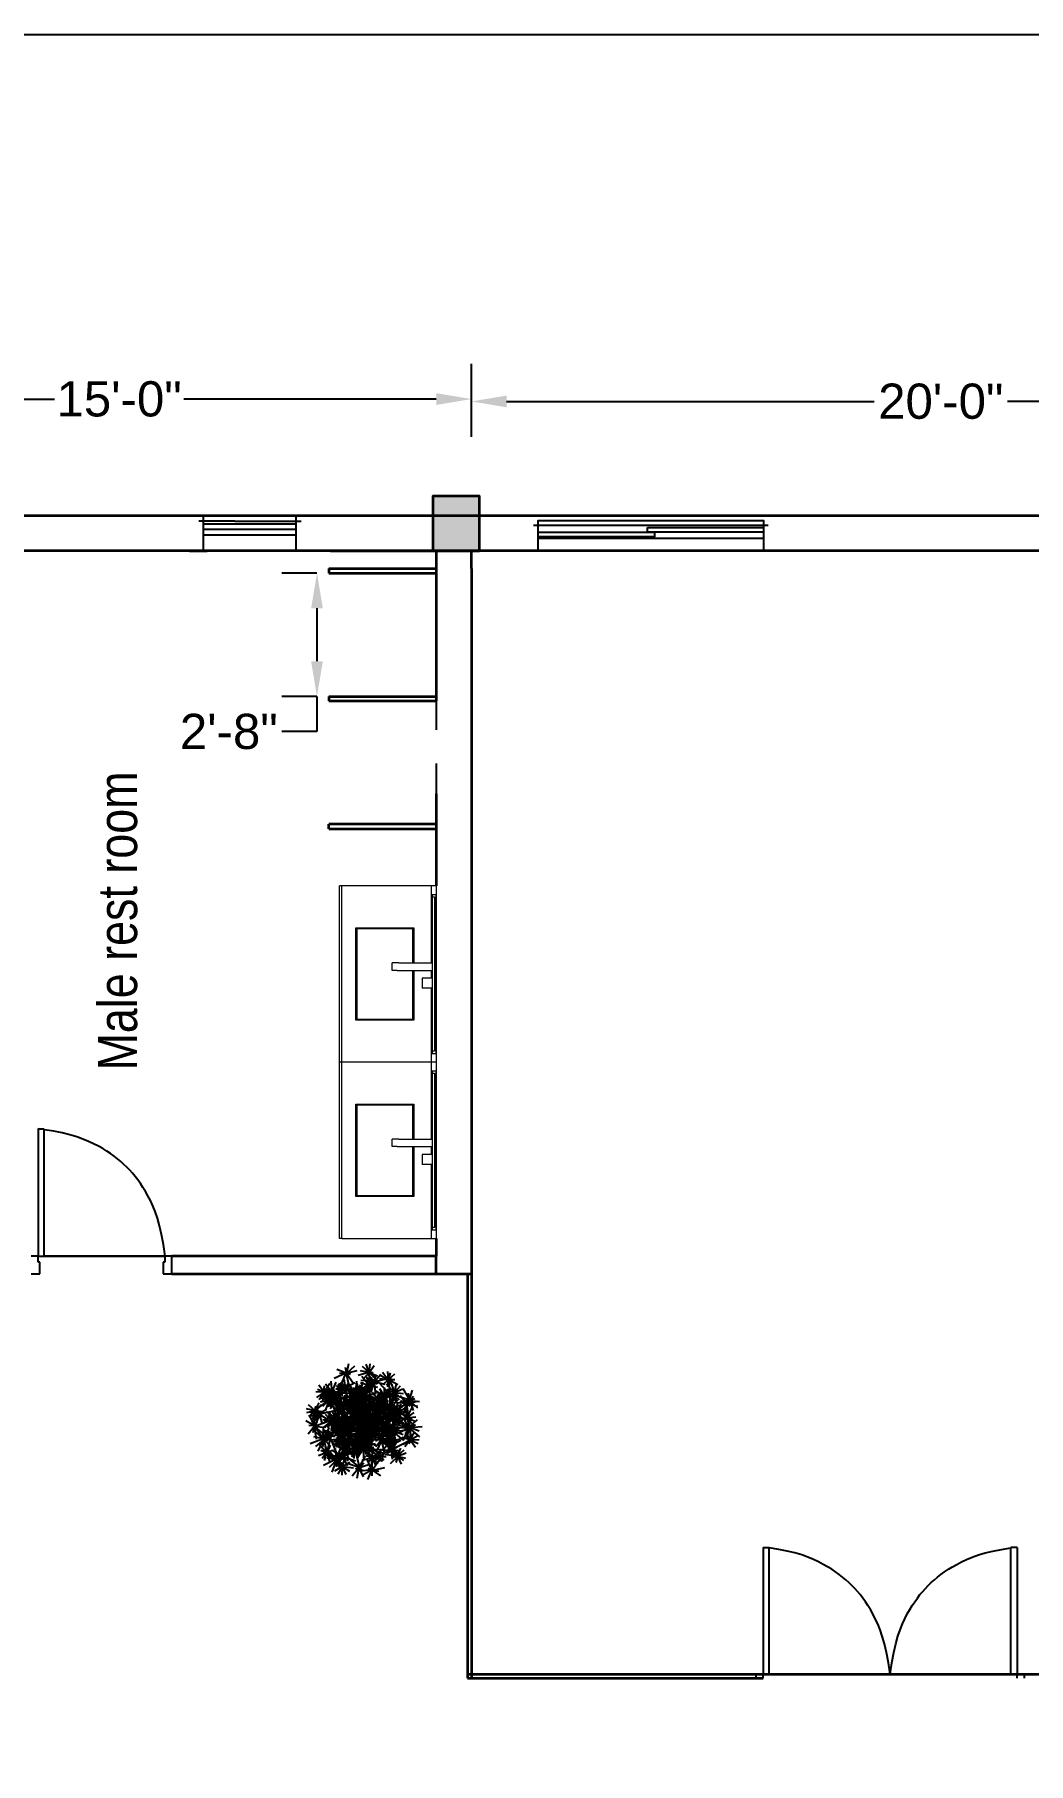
# Model space of a CAD drawing. Header units: millimetres. Extents: x 6923 to 14208, y 3430 to 4414.
# Drawn here: x 11234.9 to 11489, y 3972.6 to 4414.3 of the extents above; entities that cross this region are included whole.
import ezdxf

# ---------------------------------------------------------------- set-up
doc = ezdxf.new("R2010")
doc.units = ezdxf.units.MM
doc.layers.get('Defpoints').update_dxf_attribs({"color": 250})
for name, color, linetype, lineweight in [('dimension', 6, 'Continuous', 15), ('door', 104, 'Continuous', 25), ('Furniture', 252, 'Continuous', 0), ('hatch', 214, 'Continuous', 15), ('text', 11, 'Continuous', 25), ('wall', 160, 'Continuous', 35), ('window', 36, 'Continuous', 25)]:
    doc.layers.add(name, color=color, linetype=linetype, lineweight=lineweight)
doc.layers.add('SectionCutEdges', color=7, linetype='Continuous')
doc.styles.add('ARRIAL NARROW', font='ARIALN.TTF')
doc.styles.get("Standard").update_dxf_attribs({"font": 'arial.ttf'})
doc.dimstyles.new('1 to 8', dxfattribs={"dimscale": 96, "dimtxt": 0.09375, "dimasz": 0.09375, "dimexe": 0.09375, "dimexo": 0.09375, "dimgap": 0.015625, "dimtad": 0, "dimtih": 1, "dimtoh": 1, "dimdec": 0, "dimrnd": 0.09375, "dimzin": 3, "dimdsep": 46, "dimlunit": 4, "dimtxsty": 'Standard', "dimcen": 0.09375, "dimadec": 0, "dimazin": 0, "dimtfac": 1, "dimtdec": 0, "dimtofl": 0, "dimtmove": 0, "dimatfit": 3, "dimfxl": 0.09375, "dimfxlon": 1, "dimtolj": 1, "dimtzin": 0, "dimarcsym": 0})

# ---------------------------------------------------------------- blocks, each defined once
blk = doc.blocks.new('z_96')
at = {"color": 86, "linetype": 'Continuous'}
for p, q in [((-282, 143), (-440, 264)), ((-279, 140), (-327, 271)), ((-280, 150), (-254, 304)), ((-277, 144), (-209, 319)), ((2, 182), (-93, 262)), ((-2, 184), (-55, 292)), ((1, 182), (29, 300)), ((4, 189), (59, 265)), ((6, 185), (92, 285)), ((396, 95), (439, 246)), ((-283, 139), (-471, 115)), ((-292, 134), (-431, 180)), ((-279, 142), (-398, 17)), ((-286, 137), (-375, 92)), ((-278, 140), (-313, -1)), ((-279, 135), (-307, 100)), ((-280, 150), (-304, 174)), ((-278, 131), (-222, 40)), ((-277, 137), (-129, 19)), ((-276, 141), (-147, 221)), ((-263, 140), (-131, 114)), ((-260, 142), (-98, 156)), ((-10, 183), (-130, 223)), ((-75, -25), (-112, 38)), ((-6, 186), (-100, 114)), ((-5, 182), (-87, 72)), ((-72, -35), (-42, 65)), ((-1, 185), (126, 194)), ((2, 183), (70, 78)), ((10, 182), (88, 115)), ((164, -90), (143, 12)), ((163, -89), (239, 8)), ((393, 90), (274, 50)), ((393, 90), (285, 153)), ((393, 90), (294, 12)), ((393, 90), (354, 209)), ((391, 83), (363, 42)), ((393, 90), (479, 182)), ((393, 90), (515, 124)), ((393, 90), (494, 13)), ((393, 90), (517, 64)), ((393, 90), (443, -26)), ((409, 93), (456, 89)), ((-237, -199), (-392, -169)), ((-242, -196), (-391, -241)), ((-242, -199), (-330, -310)), ((-246, -194), (-283, -164)), ((-237, -199), (-267, -22)), ((-241, -202), (-259, -277)), ((-242, -202), (-48, -207)), ((-236, -201), (-139, -307)), ((-234, -202), (-196, -41)), ((-231, -196), (-205, -162)), ((-231, -206), (-147, -236)), ((-75, -39), (-157, -75)), ((-74, -33), (-152, -41)), ((-65, -33), (-136, -11)), ((-76, -36), (-103, -106)), ((-80, -29), (-90, -20)), ((-73, -35), (-72, -112)), ((-70, -40), (-38, -103)), ((-70, -41), (4, -57)), ((-68, -28), (-56, -19)), ((167, -95), (37, -175)), ((161, -92), (74, -95)), ((159, -86), (86, -29)), ((164, -102), (119, -171)), ((163, -86), (138, -56)), ((164, -93), (157, -141)), ((160, -93), (268, -148)), ((164, -92), (234, -170)), ((165, -92), (296, -74)), ((167, -88), (276, -25)), ((167, -91), (187, -100)), ((167, -104), (188, -213)), ((168, -88), (194, -72))]:
    blk.add_line(p, q, dxfattribs=at)
at = {"color": 251, "linetype": 'Continuous'}
for p, q in [((-18, -6), (-275, 142)), ((-5, -3), (1, 176)), ((0, 0), (389, 84)), ((-10, -6), (-236, -205)), ((-16, -6), (-75, -37)), ((-5, -19), (164, -92))]:
    blk.add_line(p, q, dxfattribs=at)
blk = doc.blocks.new('сосна 1')
for p, rotation in [((318, 388), 121.1570021628385), ((-413, 387), 205.4822314301707), ((-343, -102), 57.88453704712605), ((-274, 161), 177.7388340989747), ((-351, 122), 257.3134436407499), ((-143, -5), 121.1570021628385), ((-137, 361), 177.7388340989747), ((-117, 122), 55.05972244949476), ((286, 9), 60.73020616460848), ((234, -65), 73.86762904044271), ((98, -5), 177.7388340989747), ((174, 17), 349.7944254651076), ((327, 46), 177.7388340989747), ((-502, -282), 279.7984529833926), ((-175, -367), 63.19571700542104), ((-49, -394), 342.5348703671633), ((261, -459), 13.7229345296671)]:
    blk.add_blockref('z_96', p, dxfattribs=dict(rotation=rotation))
blk = doc.blocks.new('*D69')
at = {"layer": 'Defpoints', "color": 0, "transparency": 16777216}
for p in [(11310.17, 4276.69), (11307.14, 4245.17), (11310.17, 4245.17)]:
    blk.add_point(p, dxfattribs=at)
at = {"layer": 'dimension', "color": 0, "lineweight": -2, "transparency": 16777216}
for p, q in [((11307.14, 4276.69), (11298.14, 4276.69)), ((11307.14, 4267.69), (11307.14, 4254.17)), ((11307.14, 4245.17), (11298.14, 4245.17)), ((11307.14, 4245.17), (11307.14, 4236.17)), ((11307.14, 4236.17), (11298.14, 4236.17))]:
    blk.add_line(p, q, dxfattribs=at)
at = {"layer": 'dimension', "color": 0, "transparency": 16777216}
for points in [[(11305.64, 4267.69), (11308.64, 4267.69), (11307.14, 4276.69)], [(11305.64, 4254.17), (11308.64, 4254.17), (11307.14, 4245.17)]]:
    blk.add_solid(points, dxfattribs=at)
at = {"layer": 'dimension', "color": 0, "transparency": 16777216, "insert": (11284.6, 4236.17), "char_height": 9, "attachment_point": 5}
blk.add_mtext('\\A1;2\'-8"', dxfattribs=at)
blk = doc.blocks.new('*U19')
blk.add_line((-24, -2.75), (24, -2.75))
at = {"linetype": 'ByBlock'}
blk.add_lwpolyline([(-25, 0), (-24, 0), (-24, 1), (24, 1), (24, 0), (25, 0)], dxfattribs=at)
blk.add_lwpolyline([(-24, 0), (24, 0), (24, -5.5), (-24, -5.5)], close=True, dxfattribs=at)
for points in [[(-24, -1.5), (0.75, -1.5), (0.75, -2.5), (-24, -2.5)], [(-0.75, -0.5), (24, -0.5), (24, -1.5), (-0.75, -1.5)]]:
    blk.add_lwpolyline(points, close=True)
blk = doc.blocks.new('*D81')
at = {"layer": 'Defpoints', "color": 0, "transparency": 16777216}
for p in [(11346.63, 4321.14), (11346.63, 4282.33), (11166.47, 4280.08)]:
    blk.add_point(p, dxfattribs=at)
at = {"layer": 'dimension', "color": 0, "lineweight": -2, "transparency": 16777216}
for p, q in [((11166.47, 4312.14), (11166.47, 4330.14)), ((11346.63, 4312.14), (11346.63, 4330.14)), ((11175.47, 4321.14), (11240.02, 4321.14)), ((11337.63, 4321.14), (11273.09, 4321.14))]:
    blk.add_line(p, q, dxfattribs=at)
at = {"layer": 'dimension', "color": 0, "transparency": 16777216}
for points in [[(11175.47, 4322.64), (11175.47, 4319.64), (11166.47, 4321.14)], [(11337.63, 4322.64), (11337.63, 4319.64), (11346.63, 4321.14)]]:
    blk.add_solid(points, dxfattribs=at)
at = {"layer": 'dimension', "color": 0, "transparency": 16777216, "insert": (11256.55, 4321.14), "char_height": 9, "attachment_point": 5}
blk.add_mtext('\\A1;15\'-0"', dxfattribs=at)
blk = doc.blocks.new('*D82')
at = {"layer": 'Defpoints', "color": 0, "transparency": 16777216}
for p in [(11586.63, 4320.54), (11346.63, 4282.33), (11586.63, 4282.33)]:
    blk.add_point(p, dxfattribs=at)
at = {"layer": 'dimension', "color": 0, "lineweight": -2, "transparency": 16777216}
for p, q in [((11346.63, 4311.54), (11346.63, 4329.54)), ((11586.63, 4311.54), (11586.63, 4329.54)), ((11355.63, 4320.54), (11449.6, 4320.54)), ((11577.63, 4320.54), (11483.67, 4320.54))]:
    blk.add_line(p, q, dxfattribs=at)
at = {"layer": 'dimension', "color": 0, "transparency": 16777216}
for points in [[(11355.63, 4322.04), (11355.63, 4319.04), (11346.63, 4320.54)], [(11577.63, 4322.04), (11577.63, 4319.04), (11586.63, 4320.54)]]:
    blk.add_solid(points, dxfattribs=at)
at = {"layer": 'dimension', "color": 0, "transparency": 16777216, "insert": (11466.63, 4320.54), "char_height": 9, "attachment_point": 5}
blk.add_mtext('\\A1;20\'-0"', dxfattribs=at)

msp = doc.modelspace()

# ---------------------------------------------------------------- hatches: boundary and pattern name
at = {"layer": 'hatch'}
h = msp.add_hatch(color=5, dxfattribs=at)
h.dxf.hatch_style = 1
h.paths.add_polyline_path([(11336.72, 4296.33), (11336.72, 4282.33), (11348.72, 4282.33), (11348.72, 4296.33)])

# ---------------------------------------------------------------- linework, layer by layer
at = {"layer": 'Defpoints', "color": 0}
msp.add_line((10778.15, 4414.27), (12405.91, 4414.27), dxfattribs=at)
at = {"layer": 'door'}
for p, q in [((11310.17, 4277.83), (11337.62, 4277.83)), ((11310.17, 4276.69), (11337.62, 4276.69)), ((11337.62, 4244.02), (11337.62, 4236.61)), ((11236.27, 4134.6), (11235.83, 4134.66)), ((11235.83, 4134.6), (11235.83, 4134.66)), ((11235.83, 4134.6), (11235.83, 4102.17)), ((11237.41, 4134.6), (11235.83, 4134.6)), ((11237.41, 4102.17), (11237.41, 4134.6)), ((11235.83, 4102.17), (11234.03, 4102.17)), ((11235.83, 4100.6), (11235.83, 4102.17)), ((11235.83, 4102.17), (11237.41, 4102.17)), ((11235.83, 4102.17), (11268.26, 4102.17)), ((11236.28, 4100.6), (11235.83, 4100.6)), ((11236.28, 4097.67), (11236.28, 4100.6)), ((11268.26, 4102.17), (11237.41, 4102.17)), ((11268.26, 4100.6), (11267.81, 4100.6)), ((11267.81, 4100.6), (11267.81, 4097.67)), ((11268.26, 4102.17), (11268.26, 4100.6)), ((11270.06, 4102.17), (11268.26, 4102.17)), ((11270.06, 4097.67), (11270.06, 4102.17)), ((11234.03, 4097.67), (11236.28, 4097.67)), ((11267.81, 4097.67), (11270.06, 4097.67)), ((11421.18, 4027.76), (11421.18, 3995.33)), ((11421.18, 4027.76), (11422.75, 4027.76)), ((11422.75, 3995.33), (11422.75, 4027.76)), ((11484.57, 3995.33), (11484.57, 4027.76)), ((11486.15, 4027.76), (11484.57, 4027.76)), ((11486.15, 4027.76), (11486.15, 3995.33)), ((11421.18, 3995.33), (11419.38, 3995.33)), ((11419.38, 3995.33), (11419.38, 3994.33)), ((11421.18, 3994.33), (11421.18, 3995.33)), ((11421.18, 3995.33), (11453.61, 3995.33)), ((11451.92, 3995.33), (11453.72, 3995.33)), ((11455.41, 3995.33), (11453.61, 3995.33)), ((11486.15, 3995.33), (11453.72, 3995.33)), ((11486.15, 3994.33), (11486.15, 3995.33)), ((11486.15, 3995.33), (11487.95, 3995.33)), ((11487.95, 3995.33), (11487.95, 3994.33))]:
    msp.add_line(p, q, dxfattribs=at)
for points in [[(11268.32, 4102.17), (11267.88, 4105.12), (11267.4, 4107.69), (11266.88, 4109.93), (11266.33, 4111.87), (11265.75, 4113.57), (11265.15, 4115.05), (11264.54, 4116.38), (11263.92, 4117.58), (11263.29, 4118.7), (11262.65, 4119.74), (11262, 4120.72), (11261.35, 4121.64), (11260.67, 4122.51), (11259.98, 4123.34), (11259.27, 4124.13), (11258.54, 4124.88), (11257.79, 4125.61), (11257, 4126.32), (11256.17, 4127.01), (11255.3, 4127.69), (11254.38, 4128.35), (11253.4, 4128.99), (11252.35, 4129.63), (11251.24, 4130.26), (11250.04, 4130.88), (11248.74, 4131.49), (11247.31, 4132.08), (11245.73, 4132.64), (11243.97, 4133.17), (11242.02, 4133.65), (11239.84, 4134.08), (11237.41, 4134.45)], [(11453.66, 3995.33), (11453.23, 3998.28), (11452.74, 4000.86), (11452.23, 4003.09), (11451.68, 4005.04), (11451.1, 4006.73), (11450.5, 4008.22), (11449.89, 4009.54), (11449.26, 4010.74), (11448.63, 4011.86), (11448, 4012.9), (11447.35, 4013.88), (11446.69, 4014.81), (11446.02, 4015.68), (11445.33, 4016.5), (11444.62, 4017.29), (11443.89, 4018.05), (11443.13, 4018.78), (11442.34, 4019.49), (11441.52, 4020.18), (11440.65, 4020.85), (11439.73, 4021.51), (11438.75, 4022.15), (11437.7, 4022.79), (11436.58, 4023.42), (11435.39, 4024.04), (11434.08, 4024.65), (11432.66, 4025.24), (11431.08, 4025.81), (11429.32, 4026.33), (11427.36, 4026.81), (11425.18, 4027.24), (11422.75, 4027.61)], [(11453.66, 3995.33), (11454.1, 3998.28), (11454.58, 4000.86), (11455.1, 4003.09), (11455.65, 4005.04), (11456.23, 4006.73), (11456.83, 4008.22), (11457.44, 4009.54), (11458.07, 4010.74), (11458.7, 4011.86), (11459.33, 4012.9), (11459.98, 4013.88), (11460.64, 4014.81), (11461.31, 4015.68), (11462, 4016.5), (11462.71, 4017.29), (11463.44, 4018.05), (11464.2, 4018.78), (11464.98, 4019.49), (11465.81, 4020.18), (11466.68, 4020.85), (11467.6, 4021.51), (11468.58, 4022.15), (11469.63, 4022.79), (11470.75, 4023.42), (11471.94, 4024.04), (11473.24, 4024.65), (11474.67, 4025.24), (11476.25, 4025.81), (11478.01, 4026.33), (11479.96, 4026.81), (11482.15, 4027.24), (11484.57, 4027.61)]]:
    msp.add_lwpolyline(points, dxfattribs=at)
at = {"layer": 'Furniture'}
for p, q in [((11312.92, 4151.72), (11312.92, 4196.76)), ((11312.92, 4196.76), (11312.93, 4196.76)), ((11312.94, 4196.76), (11312.93, 4196.76)), ((11312.94, 4196.76), (11313, 4196.76)), ((11313.05, 4196.76), (11313, 4196.76)), ((11313.1, 4196.76), (11313.05, 4196.76)), ((11313.16, 4196.76), (11313.1, 4196.76)), ((11313.23, 4196.76), (11313.16, 4196.76)), ((11313.3, 4196.76), (11313.23, 4196.76)), ((11313.37, 4196.76), (11313.3, 4196.76)), ((11313.45, 4196.76), (11313.37, 4196.76)), ((11313.53, 4196.76), (11313.45, 4196.76)), ((11313.53, 4151.72), (11313.53, 4196.76)), ((11336.38, 4196.76), (11313.53, 4196.76)), ((11336.38, 4177.1), (11336.38, 4196.76)), ((11337.62, 4196.76), (11336.38, 4196.76)), ((11337.62, 4196.76), (11337.62, 4194.51)), ((11337.62, 4194.51), (11336.62, 4194.51)), ((11336.62, 4194.51), (11336.62, 4193.94)), ((11336.62, 4193.94), (11337.19, 4193.94)), ((11336.62, 4193.94), (11336.62, 4177.1)), ((11337.19, 4193.94), (11337.19, 4154.53)), ((11337.62, 4153.97), (11337.62, 4194.51)), ((11317.12, 4185.97), (11317.04, 4186.05)), ((11317.04, 4186.05), (11331.91, 4186.05)), ((11317.04, 4162.43), (11317.04, 4186.05)), ((11317.19, 4185.9), (11317.12, 4185.97)), ((11317.25, 4185.85), (11317.19, 4185.9)), ((11317.29, 4185.81), (11317.25, 4185.85)), ((11317.31, 4185.79), (11317.29, 4185.81)), ((11331.62, 4185.78), (11317.32, 4185.78)), ((11317.32, 4185.78), (11317.32, 4185.37)), ((11317.32, 4185.37), (11317.32, 4184.62)), ((11317.32, 4184.62), (11317.32, 4183.8)), ((11317.32, 4183.8), (11317.32, 4182.91)), ((11331.62, 4185.37), (11331.62, 4185.78)), ((11331.62, 4184.62), (11331.62, 4185.37)), ((11331.62, 4183.8), (11331.62, 4184.62)), ((11331.62, 4182.91), (11331.62, 4183.8)), ((11331.66, 4185.81), (11331.63, 4185.79)), ((11331.7, 4185.85), (11331.66, 4185.81)), ((11331.76, 4185.9), (11331.7, 4185.85)), ((11331.83, 4185.97), (11331.76, 4185.9)), ((11331.91, 4186.05), (11331.83, 4185.97)), ((11331.91, 4186.05), (11331.91, 4177.1)), ((11317.32, 4182.91), (11317.32, 4181.96)), ((11317.32, 4181.96), (11317.32, 4180.96)), ((11317.32, 4180.96), (11317.32, 4179.91)), ((11317.32, 4179.91), (11317.32, 4178.83)), ((11317.32, 4178.83), (11317.32, 4177.71)), ((11331.62, 4181.96), (11331.62, 4182.91)), ((11331.62, 4180.96), (11331.62, 4181.96)), ((11331.62, 4179.91), (11331.62, 4180.96)), ((11331.62, 4178.83), (11331.62, 4179.91)), ((11331.62, 4177.71), (11331.62, 4178.83)), ((11317.32, 4177.71), (11317.32, 4176.56)), ((11317.32, 4176.56), (11317.32, 4175.4)), ((11317.32, 4175.4), (11317.32, 4174.24)), ((11317.32, 4174.24), (11317.32, 4173.07)), ((11326.35, 4177.1), (11326.33, 4177.1)), ((11326.33, 4176.56), (11326.33, 4177.1)), ((11326.33, 4175.4), (11326.33, 4176.56)), ((11326.33, 4175.18), (11326.33, 4175.4)), ((11326.35, 4175.18), (11326.33, 4175.18)), ((11326.4, 4177.1), (11326.35, 4177.1)), ((11326.4, 4175.18), (11326.35, 4175.18)), ((11326.5, 4177.1), (11326.4, 4177.1)), ((11326.5, 4175.18), (11326.4, 4175.18)), ((11326.62, 4177.1), (11326.5, 4177.1)), ((11326.62, 4175.18), (11326.5, 4175.18)), ((11326.79, 4177.1), (11326.62, 4177.1)), ((11326.79, 4175.18), (11326.62, 4175.18)), ((11326.97, 4177.1), (11326.79, 4177.1)), ((11326.97, 4175.18), (11326.79, 4175.18)), ((11327.18, 4177.1), (11326.97, 4177.1)), ((11327.18, 4175.18), (11326.97, 4175.18)), ((11327.41, 4177.1), (11327.18, 4177.1)), ((11327.41, 4175.18), (11327.18, 4175.18)), ((11327.66, 4177.1), (11327.41, 4177.1)), ((11327.66, 4175.18), (11327.41, 4175.18)), ((11328.1, 4177.1), (11327.66, 4177.1)), ((11327.66, 4175.18), (11328.1, 4175.18)), ((11328.1, 4177.1), (11331.62, 4177.1)), ((11328.1, 4175.18), (11331.62, 4175.18)), ((11331.62, 4177.1), (11331.62, 4177.71)), ((11331.62, 4177.1), (11331.66, 4177.1)), ((11331.62, 4175.18), (11331.66, 4175.18)), ((11331.62, 4174.24), (11331.62, 4175.18)), ((11331.62, 4173.07), (11331.62, 4174.24)), ((11331.66, 4177.1), (11331.7, 4177.1)), ((11331.66, 4175.18), (11331.7, 4175.18)), ((11331.7, 4177.1), (11331.76, 4177.1)), ((11331.7, 4175.18), (11331.76, 4175.18)), ((11331.76, 4177.1), (11331.83, 4177.1)), ((11331.76, 4175.18), (11331.83, 4175.18)), ((11331.83, 4177.1), (11331.91, 4177.1)), ((11331.83, 4175.18), (11331.91, 4175.18)), ((11331.91, 4177.1), (11336.38, 4177.1)), ((11331.91, 4175.18), (11331.91, 4162.43)), ((11331.91, 4175.18), (11336.38, 4175.18)), ((11336.38, 4177.1), (11336.62, 4177.1)), ((11336.38, 4173.18), (11336.38, 4175.18)), ((11336.38, 4175.18), (11336.62, 4175.18)), ((11336.62, 4177.1), (11336.62, 4175.18)), ((11336.62, 4175.18), (11336.62, 4173.18)), ((11317.32, 4173.07), (11317.32, 4171.91)), ((11317.32, 4171.91), (11317.32, 4170.77)), ((11317.32, 4170.77), (11317.32, 4169.65)), ((11331.62, 4171.91), (11331.62, 4173.07)), ((11331.62, 4170.77), (11331.62, 4171.91)), ((11331.62, 4169.65), (11331.62, 4170.77)), ((11334, 4173.18), (11334, 4173.14)), ((11336.38, 4173.18), (11334, 4173.18)), ((11334, 4173.14), (11334, 4173.01)), ((11334, 4173.01), (11334, 4172.81)), ((11334, 4172.81), (11334, 4172.55)), ((11334.05, 4172.55), (11334, 4172.55)), ((11334, 4171.28), (11334, 4171.02)), ((11334.05, 4171.28), (11334, 4171.28)), ((11334, 4171.02), (11334, 4170.82)), ((11334, 4170.82), (11334, 4170.69)), ((11334, 4170.69), (11334, 4170.65)), ((11336.38, 4170.65), (11334, 4170.65)), ((11334.05, 4172.55), (11334.05, 4172.25)), ((11334.05, 4172.25), (11334.05, 4171.92)), ((11334.05, 4171.92), (11334.05, 4171.59)), ((11334.05, 4171.59), (11334.05, 4171.28)), ((11336.62, 4173.18), (11336.38, 4173.18)), ((11336.38, 4151.72), (11336.38, 4170.65)), ((11336.62, 4170.65), (11336.38, 4170.65)), ((11336.62, 4173.18), (11336.62, 4173.14)), ((11336.62, 4173.14), (11336.62, 4173.01)), ((11336.62, 4173.01), (11336.62, 4172.81)), ((11336.62, 4172.81), (11336.62, 4172.55)), ((11336.62, 4172.55), (11336.62, 4172.25)), ((11336.62, 4172.25), (11336.62, 4171.92)), ((11336.62, 4171.92), (11336.62, 4171.59)), ((11336.62, 4171.59), (11336.62, 4171.28)), ((11336.62, 4171.28), (11336.62, 4171.02)), ((11336.62, 4171.02), (11336.62, 4170.82)), ((11336.62, 4170.82), (11336.62, 4170.69)), ((11336.62, 4170.69), (11336.62, 4170.65)), ((11336.62, 4170.65), (11336.62, 4154.53)), ((11317.32, 4169.65), (11317.32, 4168.56)), ((11317.32, 4168.56), (11317.32, 4167.51)), ((11317.32, 4167.51), (11317.32, 4166.51)), ((11317.32, 4166.51), (11317.32, 4165.56)), ((11317.32, 4165.56), (11317.32, 4164.67)), ((11331.62, 4168.56), (11331.62, 4169.65)), ((11331.62, 4167.51), (11331.62, 4168.56)), ((11331.62, 4166.51), (11331.62, 4167.51)), ((11331.62, 4165.56), (11331.62, 4166.51)), ((11331.62, 4164.67), (11331.62, 4165.56)), ((11317.12, 4162.51), (11317.04, 4162.43)), ((11331.91, 4162.43), (11317.04, 4162.43)), ((11317.19, 4162.57), (11317.12, 4162.51)), ((11317.25, 4162.63), (11317.19, 4162.57)), ((11317.29, 4162.67), (11317.25, 4162.63)), ((11317.31, 4162.69), (11317.29, 4162.67)), ((11317.32, 4162.7), (11317.31, 4162.69)), ((11317.32, 4164.67), (11317.32, 4163.85)), ((11317.32, 4163.85), (11317.32, 4163.1)), ((11317.32, 4163.1), (11317.32, 4162.7)), ((11317.32, 4162.7), (11331.62, 4162.7)), ((11331.62, 4163.85), (11331.62, 4164.67)), ((11331.62, 4163.1), (11331.62, 4163.85)), ((11331.62, 4162.7), (11331.62, 4163.1)), ((11331.62, 4162.7), (11331.63, 4162.69)), ((11331.66, 4162.67), (11331.7, 4162.63)), ((11331.7, 4162.63), (11331.76, 4162.57)), ((11331.76, 4162.57), (11331.83, 4162.51)), ((11331.83, 4162.51), (11331.91, 4162.43)), ((11337.19, 4154.53), (11336.62, 4154.53)), ((11336.62, 4154.53), (11336.62, 4153.97)), ((11336.62, 4153.97), (11337.62, 4153.97)), ((11337.62, 4153.97), (11337.62, 4151.72)), ((11312.92, 4106.68), (11312.92, 4151.72)), ((11312.92, 4151.72), (11312.93, 4151.72)), ((11312.94, 4151.72), (11312.93, 4151.72)), ((11312.94, 4151.72), (11313, 4151.72)), ((11313.05, 4151.72), (11313, 4151.72)), ((11313.1, 4151.72), (11313.05, 4151.72)), ((11313.16, 4151.72), (11313.1, 4151.72)), ((11313.23, 4151.72), (11313.16, 4151.72)), ((11313.3, 4151.72), (11313.23, 4151.72)), ((11313.37, 4151.72), (11313.3, 4151.72)), ((11313.45, 4151.72), (11313.37, 4151.72)), ((11313.53, 4151.72), (11313.45, 4151.72)), ((11313.53, 4106.68), (11313.53, 4151.72)), ((11336.38, 4151.72), (11313.53, 4151.72)), ((11336.38, 4132.06), (11336.38, 4151.72)), ((11337.62, 4151.72), (11336.38, 4151.72)), ((11337.62, 4149.46), (11336.62, 4149.46)), ((11336.62, 4149.46), (11336.62, 4148.9)), ((11336.62, 4148.9), (11337.19, 4148.9)), ((11336.62, 4148.9), (11336.62, 4132.06)), ((11337.19, 4148.9), (11337.19, 4109.49)), ((11337.62, 4151.72), (11337.62, 4149.46)), ((11337.62, 4108.93), (11337.62, 4149.46)), ((11317.12, 4140.93), (11317.04, 4141)), ((11317.04, 4141), (11331.91, 4141)), ((11317.04, 4117.39), (11317.04, 4141)), ((11317.19, 4140.86), (11317.12, 4140.93)), ((11317.25, 4140.81), (11317.19, 4140.86)), ((11317.29, 4140.77), (11317.25, 4140.81)), ((11317.31, 4140.74), (11317.29, 4140.77)), ((11331.62, 4140.74), (11317.32, 4140.74)), ((11317.32, 4140.74), (11317.32, 4140.33)), ((11317.32, 4140.33), (11317.32, 4139.58)), ((11317.32, 4139.58), (11317.32, 4138.76)), ((11331.62, 4140.33), (11331.62, 4140.74)), ((11331.62, 4139.58), (11331.62, 4140.33)), ((11331.62, 4138.76), (11331.62, 4139.58)), ((11331.66, 4140.77), (11331.63, 4140.74)), ((11331.7, 4140.81), (11331.66, 4140.77)), ((11331.76, 4140.86), (11331.7, 4140.81)), ((11331.83, 4140.93), (11331.76, 4140.86)), ((11331.91, 4141), (11331.83, 4140.93)), ((11331.91, 4141), (11331.91, 4132.06)), ((11317.32, 4138.76), (11317.32, 4137.87)), ((11317.32, 4137.87), (11317.32, 4136.92)), ((11317.32, 4136.92), (11317.32, 4135.92)), ((11317.32, 4135.92), (11317.32, 4134.87)), ((11317.32, 4134.87), (11317.32, 4133.79)), ((11331.62, 4137.87), (11331.62, 4138.76)), ((11331.62, 4136.92), (11331.62, 4137.87)), ((11331.62, 4135.92), (11331.62, 4136.92)), ((11331.62, 4134.87), (11331.62, 4135.92)), ((11331.62, 4133.79), (11331.62, 4134.87)), ((11317.32, 4133.79), (11317.32, 4132.67)), ((11317.32, 4132.67), (11317.32, 4131.52)), ((11317.32, 4131.52), (11317.32, 4130.36)), ((11317.32, 4130.36), (11317.32, 4129.2)), ((11326.35, 4132.06), (11326.33, 4132.06)), ((11326.33, 4131.52), (11326.33, 4132.06)), ((11326.33, 4130.36), (11326.33, 4131.52)), ((11326.33, 4130.14), (11326.33, 4130.36)), ((11326.35, 4130.14), (11326.33, 4130.14)), ((11326.4, 4132.06), (11326.35, 4132.06)), ((11326.4, 4130.14), (11326.35, 4130.14)), ((11326.5, 4132.06), (11326.4, 4132.06)), ((11326.5, 4130.14), (11326.4, 4130.14)), ((11326.62, 4132.06), (11326.5, 4132.06)), ((11326.62, 4130.14), (11326.5, 4130.14)), ((11326.79, 4132.06), (11326.62, 4132.06)), ((11326.79, 4130.14), (11326.62, 4130.14)), ((11326.97, 4132.06), (11326.79, 4132.06)), ((11326.97, 4130.14), (11326.79, 4130.14)), ((11327.18, 4132.06), (11326.97, 4132.06)), ((11327.18, 4130.14), (11326.97, 4130.14)), ((11327.41, 4132.06), (11327.18, 4132.06)), ((11327.41, 4130.14), (11327.18, 4130.14)), ((11327.66, 4132.06), (11327.41, 4132.06)), ((11327.66, 4130.14), (11327.41, 4130.14)), ((11328.1, 4132.06), (11327.66, 4132.06)), ((11327.66, 4130.14), (11328.1, 4130.14)), ((11328.1, 4132.06), (11331.62, 4132.06)), ((11328.1, 4130.14), (11331.62, 4130.14)), ((11331.62, 4132.67), (11331.62, 4133.79)), ((11331.62, 4132.06), (11331.62, 4132.67)), ((11331.62, 4132.06), (11331.66, 4132.06)), ((11331.62, 4130.14), (11331.66, 4130.14)), ((11331.62, 4129.2), (11331.62, 4130.14)), ((11331.66, 4132.06), (11331.7, 4132.06)), ((11331.66, 4130.14), (11331.7, 4130.14)), ((11331.7, 4132.06), (11331.76, 4132.06)), ((11331.7, 4130.14), (11331.76, 4130.14)), ((11331.76, 4132.06), (11331.83, 4132.06)), ((11331.76, 4130.14), (11331.83, 4130.14)), ((11331.83, 4132.06), (11331.91, 4132.06)), ((11331.83, 4130.14), (11331.91, 4130.14)), ((11331.91, 4132.06), (11336.38, 4132.06)), ((11331.91, 4130.14), (11331.91, 4117.39)), ((11331.91, 4130.14), (11336.38, 4130.14)), ((11336.38, 4132.06), (11336.62, 4132.06)), ((11336.38, 4128.14), (11336.38, 4130.14)), ((11336.38, 4130.14), (11336.62, 4130.14)), ((11336.62, 4132.06), (11336.62, 4130.14)), ((11336.62, 4130.14), (11336.62, 4128.14)), ((11317.32, 4129.2), (11317.32, 4128.03)), ((11317.32, 4128.03), (11317.32, 4126.87)), ((11317.32, 4126.87), (11317.32, 4125.73)), ((11317.32, 4125.73), (11317.32, 4124.61)), ((11331.62, 4128.03), (11331.62, 4129.2)), ((11331.62, 4126.87), (11331.62, 4128.03)), ((11331.62, 4125.73), (11331.62, 4126.87)), ((11331.62, 4124.61), (11331.62, 4125.73)), ((11334, 4128.14), (11334, 4128.1)), ((11336.38, 4128.14), (11334, 4128.14)), ((11334, 4128.1), (11334, 4127.97)), ((11334, 4127.97), (11334, 4127.77)), ((11334, 4127.77), (11334, 4127.51)), ((11334.05, 4127.51), (11334, 4127.51)), ((11334, 4126.24), (11334, 4125.98)), ((11334.05, 4126.24), (11334, 4126.24)), ((11334, 4125.98), (11334, 4125.78)), ((11334, 4125.78), (11334, 4125.65)), ((11334, 4125.65), (11334, 4125.61)), ((11334.05, 4127.51), (11334.05, 4127.2)), ((11334.05, 4127.2), (11334.05, 4126.88)), ((11334.05, 4126.88), (11334.05, 4126.55)), ((11334.05, 4126.55), (11334.05, 4126.24)), ((11336.62, 4128.14), (11336.38, 4128.14)), ((11336.62, 4128.14), (11336.62, 4128.1)), ((11336.62, 4128.1), (11336.62, 4127.97)), ((11336.62, 4127.97), (11336.62, 4127.77)), ((11336.62, 4127.77), (11336.62, 4127.51)), ((11336.62, 4127.51), (11336.62, 4127.2)), ((11336.62, 4127.2), (11336.62, 4126.88)), ((11336.62, 4126.88), (11336.62, 4126.55)), ((11336.62, 4126.55), (11336.62, 4126.24)), ((11336.62, 4126.24), (11336.62, 4125.98)), ((11336.62, 4125.98), (11336.62, 4125.78)), ((11336.62, 4125.78), (11336.62, 4125.65)), ((11336.62, 4125.65), (11336.62, 4125.61)), ((11317.32, 4124.61), (11317.32, 4123.52)), ((11317.32, 4123.52), (11317.32, 4122.47)), ((11317.32, 4122.47), (11317.32, 4121.47)), ((11317.32, 4121.47), (11317.32, 4120.52)), ((11331.62, 4123.52), (11331.62, 4124.61)), ((11331.62, 4122.47), (11331.62, 4123.52)), ((11331.62, 4121.47), (11331.62, 4122.47)), ((11331.62, 4120.52), (11331.62, 4121.47)), ((11336.38, 4125.61), (11334, 4125.61)), ((11336.38, 4106.68), (11336.38, 4125.61)), ((11336.62, 4125.61), (11336.38, 4125.61)), ((11336.62, 4125.61), (11336.62, 4109.49)), ((11317.12, 4117.47), (11317.04, 4117.39)), ((11331.91, 4117.39), (11317.04, 4117.39)), ((11317.19, 4117.53), (11317.12, 4117.47)), ((11317.25, 4117.59), (11317.19, 4117.53)), ((11317.29, 4117.63), (11317.25, 4117.59)), ((11317.31, 4117.65), (11317.29, 4117.63)), ((11317.32, 4117.66), (11317.31, 4117.65)), ((11317.32, 4120.52), (11317.32, 4119.63)), ((11317.32, 4119.63), (11317.32, 4118.81)), ((11317.32, 4118.81), (11317.32, 4118.06)), ((11317.32, 4118.06), (11317.32, 4117.66)), ((11317.32, 4117.66), (11331.62, 4117.66)), ((11331.62, 4119.63), (11331.62, 4120.52)), ((11331.62, 4118.81), (11331.62, 4119.63)), ((11331.62, 4118.06), (11331.62, 4118.81)), ((11331.62, 4117.66), (11331.62, 4118.06)), ((11331.62, 4117.66), (11331.63, 4117.65)), ((11331.66, 4117.63), (11331.7, 4117.59)), ((11331.7, 4117.59), (11331.76, 4117.53)), ((11331.76, 4117.53), (11331.83, 4117.47)), ((11331.83, 4117.47), (11331.91, 4117.39)), ((11337.19, 4109.49), (11336.62, 4109.49)), ((11336.62, 4109.49), (11336.62, 4108.93)), ((11336.62, 4108.93), (11337.62, 4108.93)), ((11337.62, 4108.93), (11337.62, 4106.68)), ((11312.93, 4106.68), (11312.92, 4106.68)), ((11312.94, 4106.68), (11312.93, 4106.68)), ((11313, 4106.68), (11312.94, 4106.68)), ((11313.05, 4106.68), (11313, 4106.68)), ((11313.1, 4106.68), (11313.05, 4106.68)), ((11313.16, 4106.68), (11313.1, 4106.68)), ((11313.23, 4106.68), (11313.16, 4106.68)), ((11313.3, 4106.68), (11313.23, 4106.68)), ((11313.37, 4106.68), (11313.3, 4106.68)), ((11313.45, 4106.68), (11313.37, 4106.68)), ((11313.53, 4106.68), (11313.45, 4106.68)), ((11313.53, 4106.68), (11336.38, 4106.68)), ((11336.38, 4106.68), (11337.62, 4106.68))]:
    msp.add_line(p, q, dxfattribs=at)
at = {"layer": 'Furniture', "color": 251, "true_color": 0x636466}
for p, q in [((11337.7, 4153.97), (11337.7, 4194.51)), ((11337.7, 4108.93), (11337.7, 4149.46))]:
    msp.add_line(p, q, dxfattribs=at)
at = {"layer": 'SectionCutEdges'}
for p, q in [((11279.07, 4282.33), (11281.32, 4282.33)), ((11337.62, 4282.33), (11337.62, 4277.83)), ((11337.62, 4277.83), (11337.62, 4276.69)), ((11337.62, 4276.69), (11337.62, 4269.27)), ((11337.62, 4228.05), (11337.62, 4223.24)), ((11337.62, 4223.24), (11337.62, 4223.23)), ((11337.62, 4223.23), (11337.62, 4222.71)), ((11337.62, 4222.71), (11337.62, 4222.35)), ((11337.62, 4222.35), (11337.62, 4221.92)), ((11337.62, 4221.92), (11337.62, 4221.54)), ((11337.62, 4221.54), (11337.62, 4221.22)), ((11337.62, 4221.22), (11337.62, 4220.95)), ((11337.62, 4220.95), (11337.62, 4220.73)), ((11337.62, 4220.73), (11337.62, 4220.56)), ((11337.62, 4220.56), (11337.62, 4220.45)), ((11337.62, 4220.45), (11337.62, 4220.32))]:
    msp.add_line(p, q, dxfattribs=at)
at = {"layer": 'wall'}
for p, q in [((11272.31, 4282.33), (11245.29, 4282.33)), ((11274.57, 4282.33), (11279.07, 4282.33)), ((11308.35, 4282.33), (11281.32, 4282.33)), ((11310.6, 4282.33), (11337.62, 4282.33)), ((11310.6, 4282.33), (11337.62, 4282.33)), ((11310.6, 4282.33), (11337.62, 4282.33)), ((11337.62, 4282.33), (11337.62, 4277.83)), ((11346.63, 4277.83), (11346.63, 4282.33)), ((11310.17, 4277.83), (11337.62, 4277.83)), ((11310.17, 4277.83), (11310.17, 4276.69)), ((11310.17, 4276.69), (11337.62, 4276.69)), ((11337.62, 4277.83), (11337.62, 4276.69)), ((11337.62, 4276.69), (11337.62, 4269.27)), ((11346.63, 4277.83), (11346.63, 4097.67)), ((11337.62, 4269.27), (11337.62, 4245.17)), ((11310.17, 4245.17), (11337.62, 4245.17)), ((11310.17, 4245.17), (11310.17, 4244.02)), ((11337.62, 4245.17), (11337.62, 4244.02)), ((11310.17, 4244.02), (11337.62, 4244.02)), ((11337.62, 4220.32), (11337.62, 4212.5)), ((11337.62, 4212.5), (11310.17, 4212.5)), ((11310.17, 4211.36), (11310.17, 4212.5)), ((11310.17, 4211.36), (11337.62, 4211.36)), ((11337.62, 4212.5), (11337.62, 4211.36)), ((11337.62, 4211.36), (11337.62, 4196.76)), ((11337.62, 4106.68), (11337.62, 4102.17)), ((11337.62, 4102.17), (11270.06, 4102.17)), ((11337.62, 4097.67), (11337.62, 4102.17)), ((11346.63, 4102.17), (11346.63, 3994.33)), ((11270.06, 4097.67), (11337.62, 4097.67)), ((11337.62, 4097.67), (11346.63, 4097.67)), ((11345.63, 4097.67), (11345.63, 3994.33)), ((11345.63, 3995.33), (11586.63, 3995.33)), ((11345.63, 3994.33), (11421.18, 3994.33))]:
    msp.add_line(p, q, dxfattribs=at)
msp.add_lwpolyline([(11336.72, 4282.33), (11348.72, 4282.33), (11348.72, 4296.33), (11336.72, 4296.33)], close=True, dxfattribs=at)
for points in [[(12158.41, 3661.41), (12158.41, 4291.33), (11187.6, 4291.33)], [(11586.63, 4282.33), (11187.6, 4282.33)], [(12149.41, 3999.33), (12149.41, 4282.33), (11187.6, 4282.33)]]:
    msp.add_lwpolyline(points, dxfattribs=at)
at = {"layer": 'window'}
for p, q in [((11278.03, 4289.95), (11276.89, 4289.95)), ((11278.03, 4289.95), (11276.89, 4289.95)), ((11278.03, 4291.33), (11278.03, 4282.33)), ((11286.15, 4291.33), (11278.03, 4291.33)), ((11278.03, 4291.33), (11278.03, 4282.33)), ((11286.15, 4291.33), (11278.03, 4291.33)), ((11286.15, 4289.95), (11278.03, 4289.95)), ((11286.15, 4289.95), (11278.03, 4289.95)), ((11278.03, 4289.25), (11286.15, 4289.25)), ((11278.03, 4289.25), (11286.15, 4289.25)), ((11286.15, 4291.33), (11301.72, 4291.33)), ((11286.15, 4291.33), (11301.72, 4291.33)), ((11286.15, 4289.95), (11303.1, 4289.95)), ((11286.15, 4289.95), (11303.1, 4289.95)), ((11286.15, 4289.26), (11301.72, 4289.26)), ((11286.15, 4289.26), (11301.72, 4289.26)), ((11301.72, 4291.33), (11301.72, 4282.33)), ((11301.72, 4291.33), (11301.72, 4282.33)), ((11363.72, 4291.33), (11421.32, 4291.33)), ((11278.03, 4287.87), (11286.15, 4287.87)), ((11278.03, 4286.48), (11286.15, 4286.48)), ((11286.15, 4287.87), (11301.72, 4287.87)), ((11286.15, 4286.49), (11301.72, 4286.49)), ((11278.03, 4282.33), (11286.15, 4282.33)), ((11286.15, 4282.33), (11301.72, 4282.33))]:
    msp.add_line(p, q, dxfattribs=at)

# ---------------------------------------------------------------- block references
at = {"layer": 'Defpoints', "xscale": 0.01798560675488848, "yscale": 0.01798560675488848, "zscale": 0.01798560675488848}
msp.add_blockref('сосна 1', (11319.78, 4060.22), dxfattribs=at)
at = {"layer": 'window', "xscale": 1.200000000001092, "yscale": 1.200000000001092, "zscale": 1.200000000001092}
msp.add_blockref('*U19', (11392.52, 4288.93), dxfattribs=at)

# ---------------------------------------------------------------- texts
at = {"layer": 'text', "color": 11, "true_color": 0xf27172, "insert": (11251.15, 4149.6), "char_height": 10, "attachment_point": 1, "rotation": 90, "style": 'ARRIAL NARROW'}
msp.add_mtext_dynamic_manual_height_columns('Male rest room', width=113.5785, gutter_width=1, heights=[0], dxfattribs=at)

# ---------------------------------------------------------------- dimensions: what is measured, and where the dimension line sits
at = {"layer": 'dimension', "color": 219, "true_color": 0x642165}
for base, p1, p2, picture, middle in [((11346.63, 4321.14), (11166.47, 4280.08), (11346.63, 4282.33), '*D81', (11256.55, 4321.14)), ((11586.63, 4320.54), (11346.63, 4282.33), (11586.63, 4282.33), '*D82', (11466.63, 4320.54))]:
    dim = msp.add_linear_dim(base=base, p1=p1, p2=p2, dimstyle='1 to 8', dxfattribs=at)
    dim.commit()
    dim.dimension.update_dxf_attribs({"geometry": picture, "text_midpoint": middle})
dim = msp.add_linear_dim(base=(11307.14, 4245.17), p1=(11310.17, 4276.69), p2=(11310.17, 4245.17), angle=90, dimstyle='1 to 8', dxfattribs=at)
dim.commit()
dim.dimension.update_dxf_attribs({"geometry": '*D69', "text_midpoint": (11284.6, 4236.17)})

doc.saveas('drawing.dxf')
